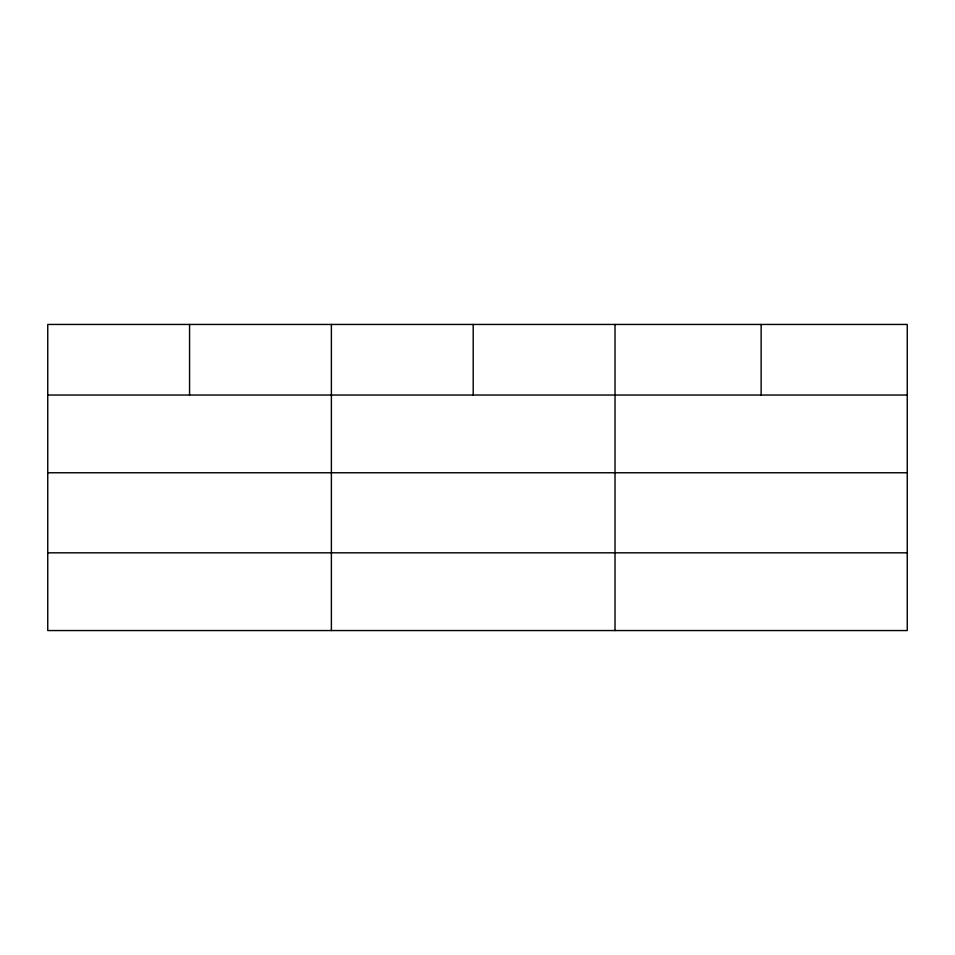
<?xml version="1.0" encoding="UTF-8"?>
<svg xmlns="http://www.w3.org/2000/svg" width="955" height="955" viewBox="0 0 955 955"><rect width="100%" height="100%" fill="white"/><g stroke="black" fill="none" stroke-linecap="round" stroke-linejoin="round"><path stroke-width="1.43" d="M907.25 472.761L907.25 324.449L47.75 324.449L47.75 630.551L907.25 630.551L907.25 472.761L47.75 472.761M47.75 395.036L907.25 395.036M47.75 552.826L907.25 552.826M761.135 324.449L761.135 395.036M615.02 324.449L615.02 630.551M473.202 324.449L473.202 395.036M331.385 324.449L331.385 630.551M189.568 324.449L189.568 395.036"/></g></svg>
